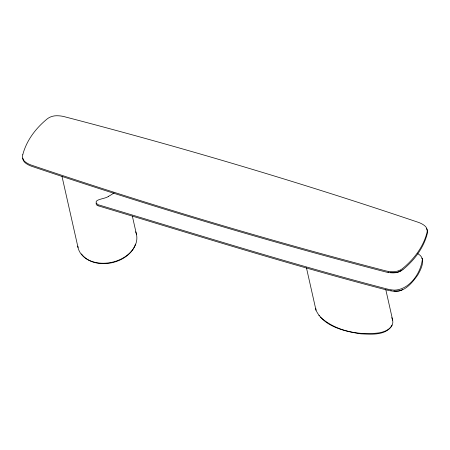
<?xml version="1.0" encoding="UTF-8"?>
<svg xmlns="http://www.w3.org/2000/svg" width="450" height="450" viewBox="0 0 450 450"><rect width="100%" height="100%" fill="white"/><g stroke="black" fill="none" stroke-linecap="round" stroke-linejoin="round"><path stroke-width="0.67" d="M391.95 325.097L391.731 325.755M391.613 326.036C385.223 335.745 370.963 334.266 360.872 333.832C344.492 331.307 323.679 326.632 316.001 310.219L306.45 267.829M402.907 269.612C414.259 260.314 423.692 247.944 427.303 233.539A11.526 8.376 -12.7 0 0 426.836 229.185M402.48 289.513L402.098 289.772M401.664 290.025L401.181 290.256M108.444 196.312C105.885 199.125 91.114 199.114 97.808 204.626C194.282 233.606 290.458 263.863 387.973 289.232M400.652 290.464L399.358 290.829M398.925 290.914L395.623 291.082A32.788 23.822 -12.7 0 1 393.857 290.936M98.066 205.774C194.546 234.737 290.717 265.028 388.232 290.379A35.904 26.083 -12.7 0 0 394.718 291.296C404.989 291.983 412.29 282.544 417.713 275.091C420.998 269.269 426.341 258.964 418.719 254.278A35.904 26.083 -12.7 0 0 417.431 253.524M320.316 317.048C335.644 330.992 358.329 335.464 378.495 332.938C384.767 332.077 394.312 328.118 392.676 320.192L385.746 289.429M319.252 315.748L318.943 315.309M421.858 258.131L422.303 258.981M391.736 317.655L392.051 318.324M392.147 318.544L392.676 320.192M132.339 216.062L136.502 234.523M62.01 176.439L78.036 247.539M316.001 310.219L315.793 308.492M422.387 259.093C420.913 273.088 409.59 289.626 394.464 290.143A35.904 26.083 -12.7 0 1 387.973 289.232M22.764 158.124A11.526 8.376 -12.7 0 0 25.476 163.001A25.566 18.574 -12.7 0 0 31.264 166.146C148.23 205.656 266.732 241.02 386.218 272.076A25.566 18.574 -12.7 0 0 393.604 272.869A11.526 8.376 -12.7 0 0 402.913 269.612M426.353 228.375A11.526 8.376 -12.7 0 1 426.673 228.876M401.361 270.264A8.792 6.39 -12.7 0 1 401.181 270.405M400.804 270.675A8.792 6.39 -12.7 0 1 400.32 270.99M400.118 271.108A8.792 6.39 -12.7 0 1 399.386 271.496M399.173 271.597A8.792 6.39 -12.7 0 1 398.509 271.873M398.059 272.036A8.792 6.39 -12.7 0 1 396.652 272.419M396.416 272.464A8.792 6.39 -12.7 0 1 394.346 272.672A22.826 16.588 -12.7 0 1 390.572 272.464M388.553 272.137A22.826 16.588 -12.7 0 1 387.956 272.008M391.219 290.554A32.788 23.822 -12.7 0 1 390.786 290.475M114.024 192.814A28.856 20.964 -12.7 0 1 108.467 196.341M98.089 205.734A3.594 2.61 -12.7 0 1 96.154 203.226M136.131 233.145A29.948 21.763 -12.7 0 1 111.949 262.282A29.948 21.763 -12.7 0 1 77.788 246.139M135.641 231.801A29.948 21.763 -12.7 0 1 135.979 232.695M135.478 244.119A29.093 21.139 -12.7 0 1 111.426 262.839A29.093 21.139 -12.7 0 1 82.367 255.066M82.069 254.689A29.093 21.139 -12.7 0 1 81.506 253.912M22.77 154.766L22.697 155.076A11.526 8.376 -12.7 0 0 25.217 161.854A25.566 18.574 -12.7 0 0 31.005 164.998C147.96 204.547 266.473 239.884 385.959 270.928A25.566 18.574 -12.7 0 0 393.345 271.721A11.526 8.376 -12.7 0 0 402.654 268.464C414 259.161 423.433 246.797 427.044 232.391A11.526 8.376 -12.7 0 0 424.524 225.607A25.566 18.574 -12.7 0 0 418.736 222.469C301.793 182.891 183.257 147.628 63.782 116.539A25.566 18.574 -12.7 0 0 56.396 115.746A11.526 8.376 -12.7 0 0 47.087 118.997C35.826 128.239 26.443 140.484 22.77 154.766"/></g></svg>
